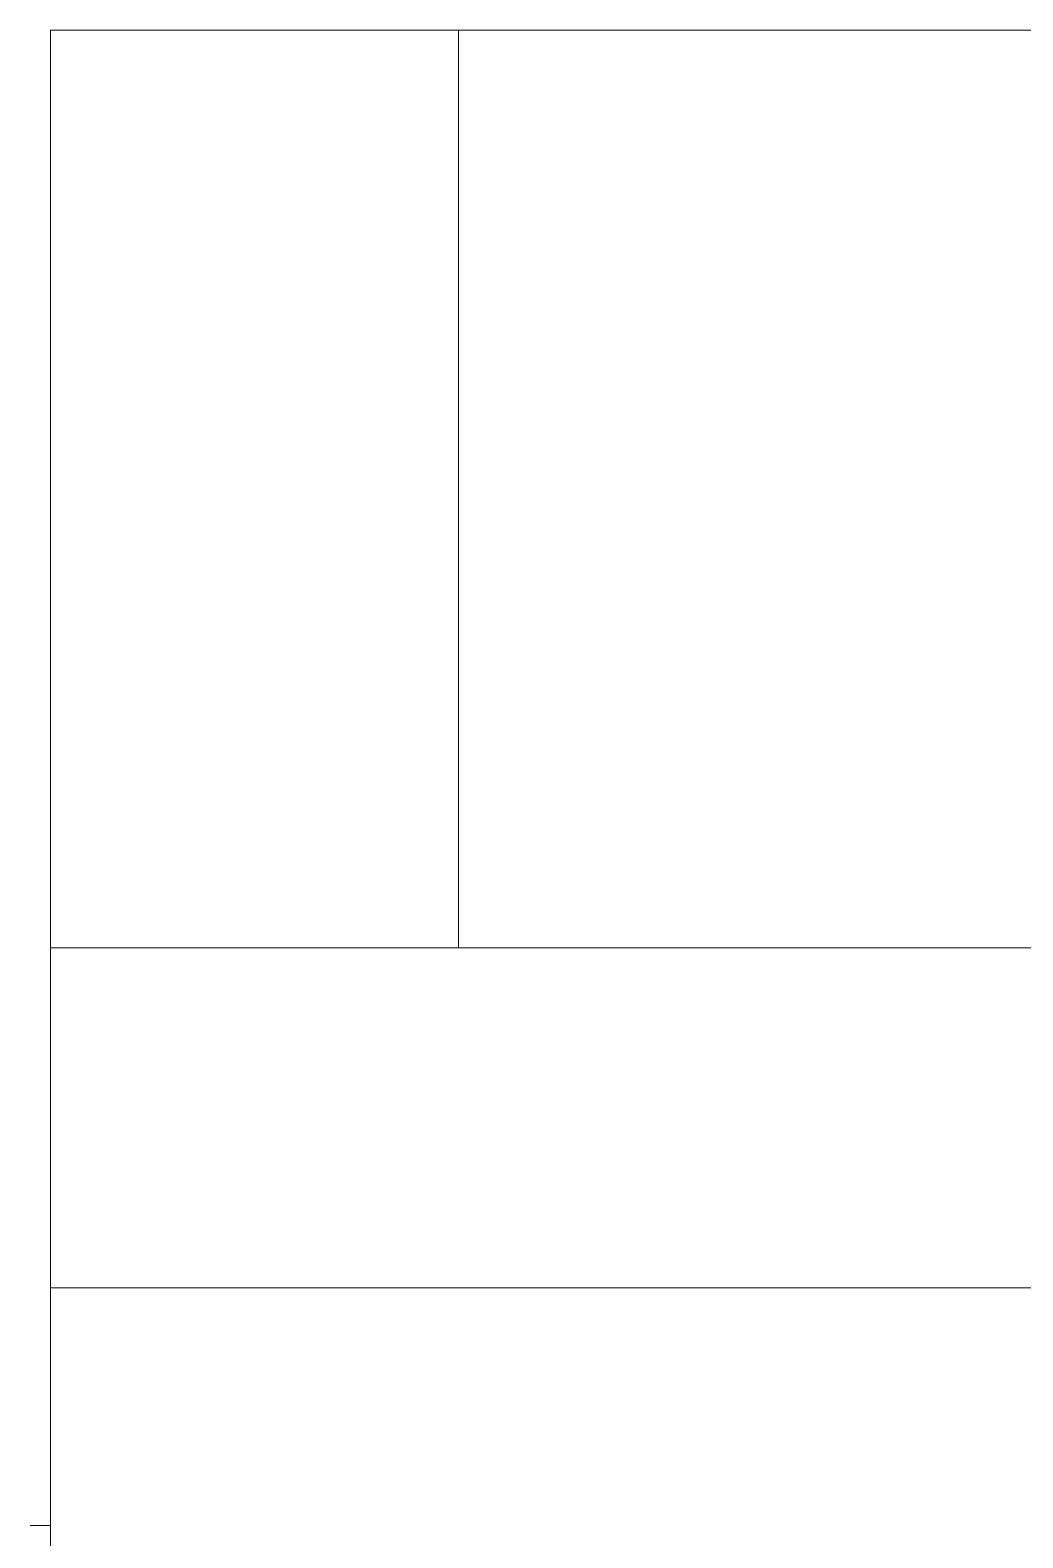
# Model space of a CAD drawing. Extents: x 19821 to 22981, y -91 to 2224.
# Drawn here: x 20555.04 to 20569.64, y 507.84 to 530.02 of the extents above; entities that cross this region are included whole.
import ezdxf

# ---------------------------------------------------------------- set-up
doc = ezdxf.new("R2010")
doc.units = 0
doc.header["$LTSCALE"] = 10
doc.header["$MEASUREMENT"] = 0
doc.layers.add('1', color=7, linetype='CONTINUOUS')

msp = doc.modelspace()

# ---------------------------------------------------------------- linework, layer by layer
at = {"layer": '1', "color": 7, "linetype": 'Continuous', "lineweight": 18}
for p, q in [((20555.341, 530.02), (20561.341, 530.02)), ((20555.341, 516.52), (20555.341, 530.02)), ((20819.341, 530.02), (20561.341, 530.02)), ((20555.341, 511.52), (20555.341, 516.52)), ((20561.341, 516.52), (20555.341, 516.52)), ((20819.341, 516.52), (20561.341, 516.52)), ((20555.341, 488.52), (20555.341, 511.52))]:
    msp.add_line(p, q, dxfattribs=at)
at = {"layer": '1', "color": 7, "linetype": 'Continuous', "lineweight": 13}
for p, q in [((20561.341, 516.52), (20561.341, 530.02)), ((20825.341, 511.52), (20555.341, 511.52)), ((20555.041, 508.02), (20555.341, 508.02))]:
    msp.add_line(p, q, dxfattribs=at)

doc.saveas('drawing.dxf')
